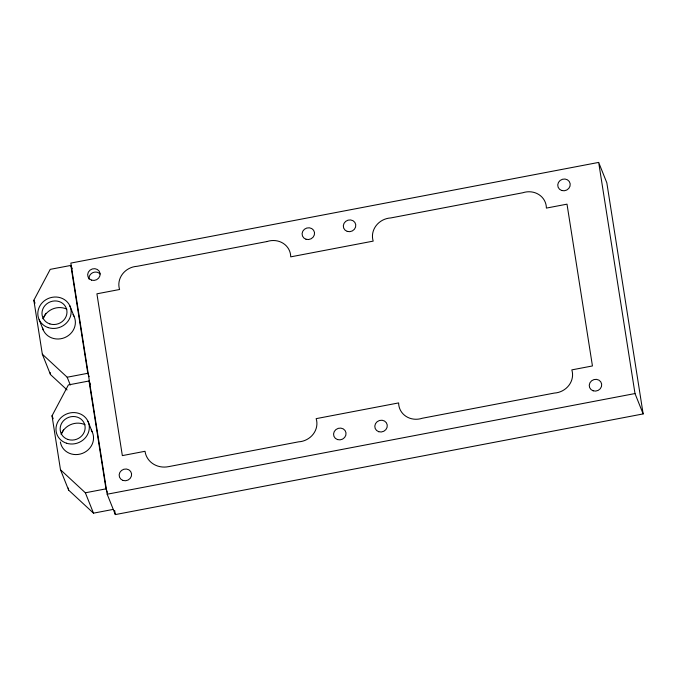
<?xml version="1.0" encoding="UTF-8"?>
<svg xmlns="http://www.w3.org/2000/svg" width="677" height="677" viewBox="0 0 677 677"><rect width="100%" height="100%" fill="white"/><g stroke="black" fill="none" stroke-linecap="round" stroke-linejoin="round"><path stroke-width="1.02" d="M67.048 389.918L50.479 374.559L42.329 354.189L33.85 300.258L50.233 269.361L70.848 265.426L72.202 268.82M42.964 318.808L45.85 313.358M113.084 509.426L93.494 513.158L68.639 490.131L60.49 469.753L52.019 415.822L68.394 384.925L89.017 380.99L90.371 384.392M61.125 434.38L63.536 429.836M598.671 162.412L70.848 263.082L107.178 494.218L115.327 514.588L643.15 413.918L606.82 182.782L598.671 162.412L635.001 393.549L643.15 413.918M42.329 354.189L67.184 377.224L87.798 373.289L89.161 376.683M60.49 469.753L85.353 492.788L105.967 488.853L107.321 492.255M107.178 494.218L635.001 393.549M69.79 305.699L74.013 316.261M87.951 421.272L92.174 431.833M67.184 377.224L70.29 384.985M33.85 300.258L35.018 303.169M39.173 319.756L43.404 330.317M85.353 492.788L93.494 513.158M52.019 415.822L53.178 418.733M114.667 510.424L115.327 514.588M70.848 265.426L87.798 373.289M89.017 380.99L105.967 488.853M50.149 372.485L50.479 374.559M68.318 488.049L68.639 490.131M73.023 314.492A16.849 15.537 -21.8 0 1 64.806 337.586A16.849 15.537 -21.8 0 1 42.406 327.431M43.21 318.308A16.849 15.537 -21.8 0 1 66.828 309.152M91.183 430.056A16.849 15.537 -21.8 0 1 82.467 453.362A16.849 15.537 -21.8 0 1 60.38 442.005M61.379 433.881A16.849 15.537 -21.8 0 1 84.989 424.716M89.059 279.136A6.313 5.831 -21.8 0 1 92.766 272.679A6.313 5.831 -21.8 0 1 100.145 274.041M267.077 241.528L137.186 266.298A18.609 17.17 -21.8 0 0 119.592 289.494L96.913 293.818L122.342 455.613L145.022 451.288A20.708 19.1 -21.8 0 0 168.675 466.622L298.565 441.844A18.609 17.17 -21.8 0 0 316.159 418.648L398.626 402.917A18.609 17.17 -21.8 0 0 422.279 418.251L554.235 393.083A18.609 17.17 -21.8 0 0 571.82 369.887L592.443 365.952L567.004 204.158L546.39 208.093A18.609 17.17 -21.8 0 0 522.746 192.767L390.79 217.935A18.609 17.17 -21.8 0 0 373.196 241.122L290.721 256.854A18.609 17.17 -21.8 0 0 267.077 241.528M49.87 323.919A12.635 11.653 -21.8 0 0 66.854 310.371A12.635 11.653 -21.8 0 0 46.721 303.897A12.635 11.653 -21.8 0 0 49.87 323.919M48.329 327.643A16.849 15.537 -21.8 0 0 70.975 309.584A16.849 15.537 -21.8 0 0 44.14 300.96A16.849 15.537 -21.8 0 0 48.329 327.643M66.498 443.215A16.849 15.537 -21.8 0 0 89.144 425.148A16.849 15.537 -21.8 0 0 62.301 416.524A16.849 15.537 -21.8 0 0 66.498 443.215M68.038 439.483A12.635 11.653 -21.8 0 0 85.014 425.935A12.635 11.653 -21.8 0 0 64.89 419.469A12.635 11.653 -21.8 0 0 68.038 439.483M306.012 239.252A6.313 5.831 -21.8 0 0 314.5 232.482A6.313 5.831 -21.8 0 0 304.438 229.249A6.313 5.831 -21.8 0 0 306.012 239.252M347.242 231.39A6.313 5.831 -21.8 0 0 355.738 224.62A6.313 5.831 -21.8 0 0 345.676 221.379A6.313 5.831 -21.8 0 0 347.242 231.39M378.731 431.706A6.313 5.831 -21.8 0 0 387.227 424.936A6.313 5.831 -21.8 0 0 377.157 421.695A6.313 5.831 -21.8 0 0 378.731 431.706M337.493 439.576A6.313 5.831 -21.8 0 0 345.989 432.798A6.313 5.831 -21.8 0 0 335.919 429.565A6.313 5.831 -21.8 0 0 337.493 439.576M91.581 280.151A6.313 5.831 -21.8 0 0 100.069 273.381A6.313 5.831 -21.8 0 0 90.007 270.148A6.313 5.831 -21.8 0 0 91.581 280.151M123.07 480.467A6.313 5.831 -21.8 0 0 131.558 473.697A6.313 5.831 -21.8 0 0 121.496 470.464A6.313 5.831 -21.8 0 0 123.07 480.467M593.162 390.807A6.313 5.831 -21.8 0 0 601.65 384.037A6.313 5.831 -21.8 0 0 591.588 380.804A6.313 5.831 -21.8 0 0 593.162 390.807M561.673 190.491A6.313 5.831 -21.8 0 0 570.169 183.721A6.313 5.831 -21.8 0 0 560.099 180.488A6.313 5.831 -21.8 0 0 561.673 190.491"/></g></svg>
